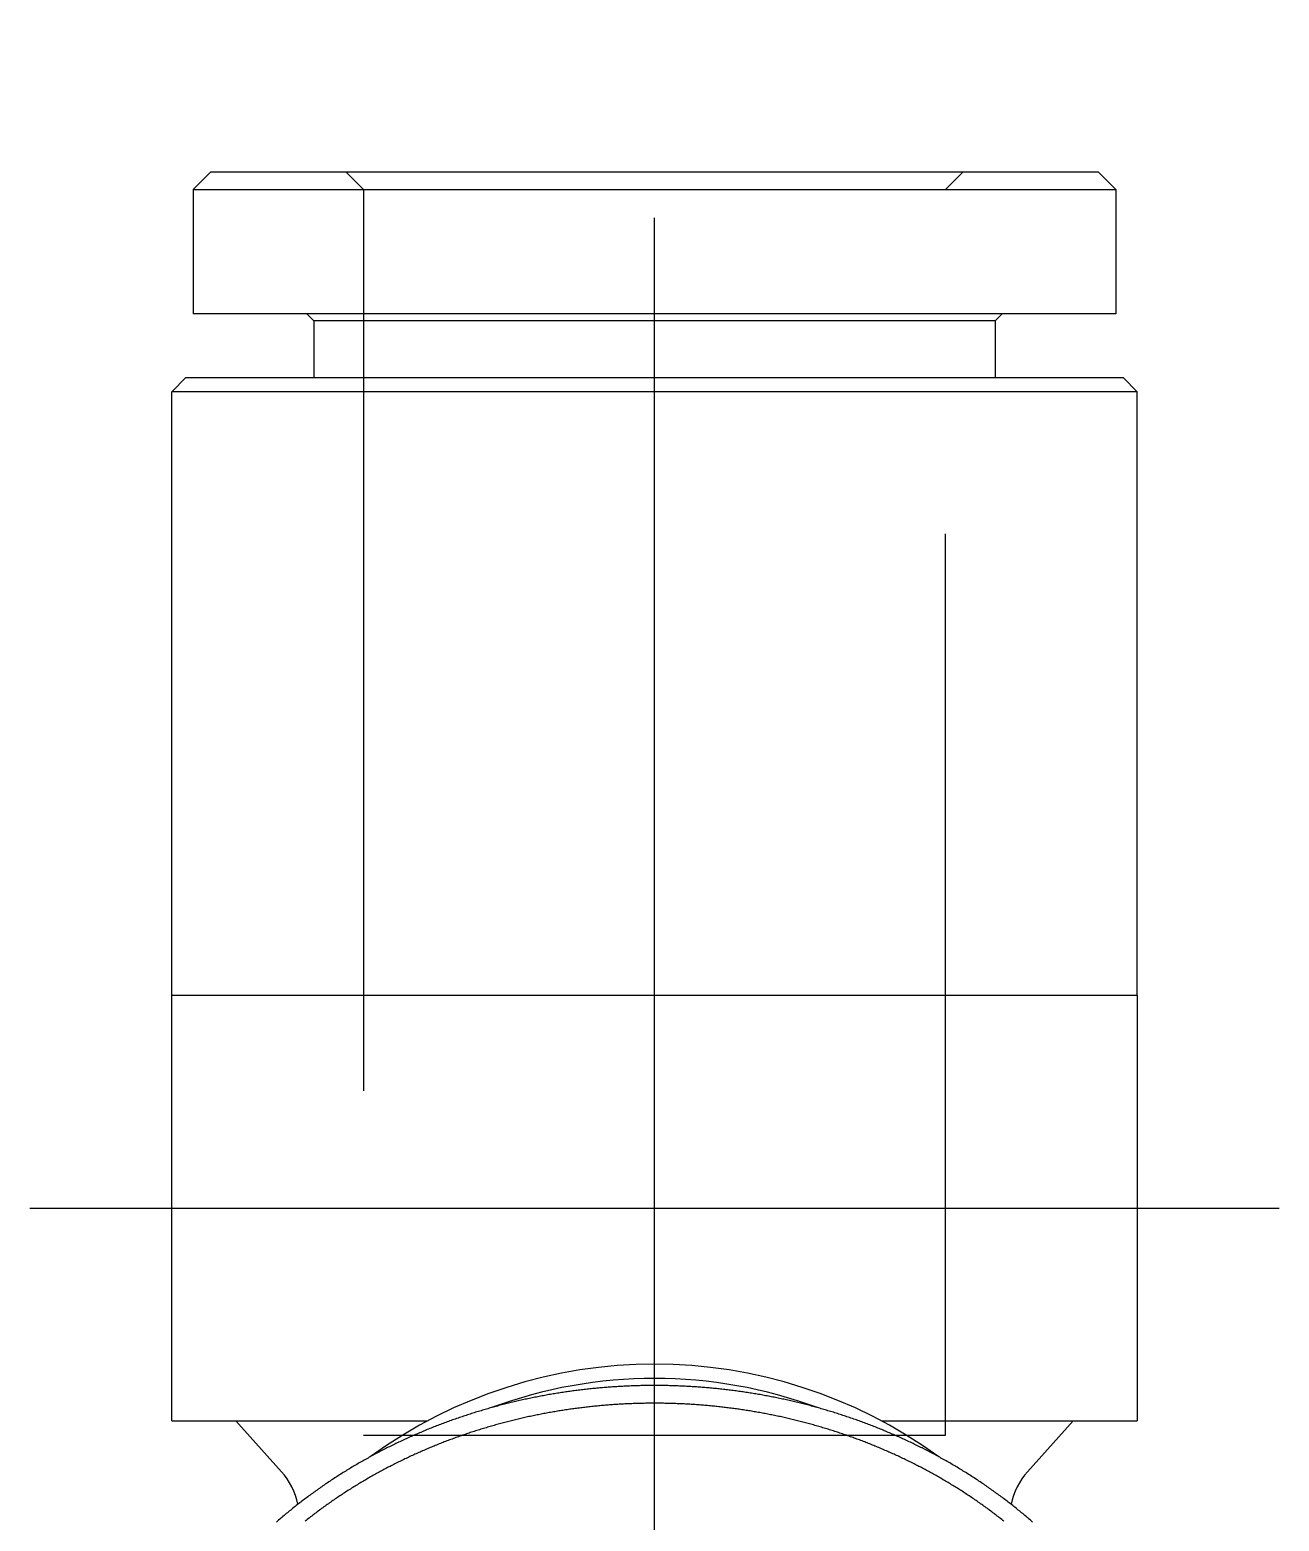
# Model space of a CAD drawing. Extents: x -29.2 to 56.3, y -38.4 to 25.6.
# Drawn here: x 38.05 to 55.65, y 4.59 to 25.6 of the extents above; entities that cross this region are included whole.
import ezdxf

# ---------------------------------------------------------------- set-up
doc = ezdxf.new("R2010")
doc.units = 0
doc.linetypes.add('CENTER', pattern=[50.8, 31.75, -6.35, 6.35, -6.35])
doc.linetypes.add('DASHED', pattern=[19.05, 12.7, -6.35])
doc.layers.get('0').update_dxf_attribs({"linetype": 'CONTINUOUS'})
doc.layers.add('CENTER', color=1, linetype='CENTER')

msp = doc.modelspace()

# ---------------------------------------------------------------- linework, layer by layer
at = {"color": 7, "linetype": 'CONTINUOUS'}
for p, q in [((40.346671, 23.35), (40.596671, 23.6)), ((40.596671, 23.6), (53.096671, 23.6)), ((53.096671, 23.6), (53.346671, 23.35)), ((40.346671, 23.35), (53.346671, 23.35)), ((40.346671, 23.35), (40.346671, 21.6)), ((53.346671, 23.35), (53.346671, 21.6)), ((53.346671, 21.6), (40.346671, 21.6)), ((42.046671, 21.5), (41.946671, 21.6)), ((42.046671, 21.5), (42.046671, 20.7)), ((51.646671, 21.5), (42.046671, 21.5)), ((51.646671, 21.5), (51.746671, 21.6)), ((51.646671, 21.5), (51.646671, 20.7)), ((40.246671, 20.7), (40.046671, 20.5)), ((40.246671, 20.7), (53.446671, 20.7)), ((53.446671, 20.7), (53.646671, 20.5)), ((40.046671, 12), (40.046671, 20.5)), ((53.646671, 20.5), (40.046671, 20.5)), ((53.646671, 12), (53.646671, 20.5)), ((40.046671, 12), (53.646671, 12)), ((40.046671, 6), (40.046671, 12)), ((53.646671, 12), (53.646671, 6)), ((40.046671, 6), (43.646671, 6)), ((41.589965, 5.285229), (40.946671, 6)), ((50.046671, 6), (53.646671, 6)), ((52.103377, 5.285229), (52.746671, 6))]:
    msp.add_line(p, q, dxfattribs=at)
at = {"color": 3, "linetype": 'DASHED'}
for p, q in [((42.496671, 23.6), (42.746671, 23.35)), ((50.946671, 23.35), (51.196671, 23.6)), ((42.746671, 23.35), (42.746671, 5.8)), ((50.946671, 5.8), (50.946671, 23.35)), ((42.746671, 5.8), (50.946671, 5.8))]:
    msp.add_line(p, q, dxfattribs=at)
at = {"color": 7}
for points in [[(52.1727, 4.57637, 0), (52.1575, 4.58966, 0), (52.1422, 4.60291, 0), (52.1269, 4.61612, 0), (52.1115, 4.62928, 0), (52.0961, 4.6424, 0), (52.0807, 4.65547, 0), (52.0652, 4.6685, 0), (52.0497, 4.68149, 0), (52.0341, 4.69443, 0), (52.0185, 4.70733, 0), (52.0029, 4.72019, 0), (51.9873, 4.733, 0), (51.9716, 4.74576, 0), (51.9558, 4.75849, 0), (51.9401, 4.77117, 0), (51.9243, 4.7838, 0), (51.9084, 4.79639, 0), (51.8926, 4.80893, 0), (51.8766, 4.82143, 0), (51.8607, 4.83389, 0), (51.8447, 4.8463, 0), (51.8287, 4.85867, 0), (51.8127, 4.87099, 0), (51.7966, 4.88327, 0), (51.7805, 4.8955, 0), (51.7643, 4.90769, 0), (51.7482, 4.91984, 0), (51.7319, 4.93193, 0), (51.7157, 4.94399, 0), (51.6994, 4.956, 0), (51.6831, 4.96796, 0), (51.6668, 4.97988, 0), (51.6504, 4.99175, 0), (51.634, 5.00358, 0), (51.6175, 5.01536, 0), (51.6011, 5.0271, 0), (51.5845, 5.03879, 0), (51.568, 5.05044, 0), (51.5514, 5.06204, 0), (51.5348, 5.0736, 0), (51.5182, 5.08511, 0), (51.5015, 5.09657, 0), (51.4849, 5.10799, 0), (51.4681, 5.11936, 0), (51.4514, 5.13069, 0), (51.4346, 5.14197, 0), (51.4178, 5.1532, 0), (51.4009, 5.16439, 0), (51.3841, 5.17554, 0), (51.3672, 5.18663, 0), (51.3502, 5.19768, 0), (51.3333, 5.20869, 0), (51.3163, 5.21965, 0), (51.2993, 5.23056, 0), (51.2822, 5.24142, 0), (51.2651, 5.25224, 0), (51.248, 5.26302, 0), (51.2309, 5.27374, 0), (51.2137, 5.28443, 0), (51.1966, 5.29506, 0), (51.1793, 5.30565, 0), (51.1621, 5.31619, 0), (51.1448, 5.32669, 0), (51.1275, 5.33714, 0), (51.1102, 5.34754, 0), (51.0929, 5.3579, 0), (51.0755, 5.36821, 0), (51.0581, 5.37847, 0), (51.0407, 5.38869, 0), (51.0232, 5.39886, 0), (51.0057, 5.40898, 0), (50.9882, 5.41906, 0), (50.9707, 5.42909, 0), (50.9532, 5.43908, 0), (50.9356, 5.44901, 0), (50.918, 5.4589, 0), (50.9003, 5.46875, 0), (50.8827, 5.47855, 0), (50.865, 5.4883, 0), (50.8473, 5.498, 0), (50.8296, 5.50766, 0), (50.8118, 5.51727, 0), (50.7941, 5.52684, 0), (50.7763, 5.53635, 0), (50.7585, 5.54582, 0), (50.7406, 5.55525, 0), (50.7227, 5.56462, 0), (50.7049, 5.57395, 0), (50.687, 5.58324, 0), (50.669, 5.59247, 0), (50.6511, 5.60166, 0), (50.6331, 5.6108, 0), (50.6151, 5.6199, 0), (50.5971, 5.62895, 0), (50.579, 5.63795, 0), (50.561, 5.6469, 0), (50.5429, 5.65581, 0), (50.5248, 5.66467, 0), (50.5066, 5.67348, 0), (50.4885, 5.68225, 0), (50.4703, 5.69097, 0), (50.4521, 5.69964, 0), (50.4339, 5.70826, 0), (50.4157, 5.71684, 0), (50.3975, 5.72537, 0), (50.3792, 5.73385, 0), (50.3609, 5.74228, 0), (50.3426, 5.75067, 0), (50.3243, 5.75901, 0), (50.3059, 5.7673, 0), (50.2876, 5.77555, 0), (50.2692, 5.78375, 0), (50.2508, 5.7919, 0), (50.2324, 5.8, 0), (50.2139, 5.80806, 0), (50.1955, 5.81607, 0), (50.177, 5.82403, 0), (50.1585, 5.83194, 0), (50.14, 5.83981, 0), (50.1215, 5.84763, 0), (50.1029, 5.85541, 0), (50.0844, 5.86314, 0), (50.0658, 5.87082, 0), (50.0472, 5.87845, 0), (50.0286, 5.88604, 0), (50.0099, 5.89358, 0), (49.9913, 5.90107, 0), (49.9726, 5.90852, 0), (49.9539, 5.91592, 0), (49.9352, 5.92327, 0), (49.9165, 5.93058, 0), (49.8978, 5.93784, 0), (49.879, 5.94505, 0), (49.8602, 5.95222, 0), (49.8414, 5.95934, 0), (49.8226, 5.96641, 0), (49.8038, 5.97343, 0), (49.785, 5.98041, 0), (49.7661, 5.98735, 0), (49.7472, 5.99423, 0), (49.7284, 6.00107, 0), (49.7095, 6.00786, 0), (49.6905, 6.01461, 0), (49.6716, 6.02131, 0), (49.6527, 6.02796, 0), (49.6337, 6.03456, 0), (49.6147, 6.04112, 0), (49.5957, 6.04763, 0), (49.5767, 6.0541, 0), (49.5577, 6.06051, 0), (49.5386, 6.06689, 0), (49.5196, 6.07321, 0), (49.5005, 6.07949, 0), (49.4814, 6.08572, 0), (49.4623, 6.09191, 0), (49.4432, 6.09804, 0), (49.4241, 6.10414, 0), (49.4049, 6.11018, 0), (49.3858, 6.11618, 0), (49.3666, 6.12213, 0), (49.3474, 6.12804, 0), (49.3282, 6.13389, 0), (49.309, 6.13971, 0), (49.2898, 6.14547, 0), (49.2706, 6.15119, 0), (49.2513, 6.15686, 0), (49.2321, 6.16249, 0), (49.2128, 6.16807, 0), (49.1935, 6.1736, 0), (49.1742, 6.17908, 0), (49.1549, 6.18452, 0), (49.1355, 6.18992, 0), (49.1162, 6.19526, 0), (49.0968, 6.20056, 0), (49.0775, 6.20582, 0), (49.0581, 6.21102, 0), (49.0387, 6.21618, 0), (49.0193, 6.2213, 0), (48.9999, 6.22636, 0), (48.9805, 6.23138, 0), (48.961, 6.23636, 0), (48.9416, 6.24128, 0), (48.9221, 6.24616, 0), (48.9027, 6.251, 0), (48.8832, 6.25579, 0), (48.8637, 6.26053, 0), (48.8442, 6.26522, 0), (48.8247, 6.26987, 0), (48.8051, 6.27448, 0), (48.7856, 6.27903, 0), (48.7661, 6.28354, 0), (48.7465, 6.288, 0), (48.7269, 6.29242, 0), (48.7074, 6.29679, 0), (48.6878, 6.30111, 0), (48.6682, 6.30539, 0), (48.6486, 6.30962, 0), (48.6289, 6.3138, 0), (48.6093, 6.31794, 0), (48.5897, 6.32203, 0), (48.57, 6.32608, 0), (48.5504, 6.33007, 0), (48.5307, 6.33403, 0), (48.511, 6.33793, 0), (48.4913, 6.34179, 0), (48.4717, 6.3456, 0), (48.452, 6.34937, 0), (48.4322, 6.35309, 0), (48.4125, 6.35676, 0), (48.3928, 6.36038, 0), (48.3731, 6.36396, 0), (48.3533, 6.3675, 0), (48.3336, 6.37098, 0), (48.3138, 6.37442, 0), (48.294, 6.37782, 0), (48.2743, 6.38116, 0), (48.2545, 6.38447, 0), (48.2347, 6.38772, 0), (48.2149, 6.39093, 0), (48.1951, 6.39409, 0), (48.1753, 6.3972, 0), (48.1554, 6.40027, 0), (48.1356, 6.40329, 0), (48.1158, 6.40627, 0), (48.0959, 6.4092, 0), (48.0761, 6.41208, 0), (48.0562, 6.41492, 0), (48.0364, 6.4177, 0), (48.0165, 6.42045, 0), (47.9966, 6.42314, 0), (47.9767, 6.42579, 0), (47.9568, 6.4284, 0), (47.937, 6.43095, 0), (47.9171, 6.43346, 0), (47.8971, 6.43593, 0), (47.8772, 6.43835, 0), (47.8573, 6.44072, 0), (47.8374, 6.44304, 0), (47.8175, 6.44532, 0), (47.7975, 6.44755, 0), (47.7776, 6.44974, 0), (47.7577, 6.45187, 0), (47.7377, 6.45397, 0), (47.7178, 6.45601, 0), (47.6978, 6.45801, 0), (47.6778, 6.45996, 0), (47.6579, 6.46187, 0), (47.6379, 6.46373, 0), (47.6179, 6.46554, 0), (47.5979, 6.46731, 0), (47.5779, 6.46903, 0), (47.558, 6.4707, 0), (47.538, 6.47233, 0), (47.518, 6.47391, 0), (47.498, 6.47544, 0), (47.478, 6.47693, 0), (47.458, 6.47837, 0), (47.438, 6.47977, 0), (47.4179, 6.48112, 0), (47.3979, 6.48242, 0), (47.3779, 6.48367, 0), (47.3579, 6.48488, 0), (47.3379, 6.48605, 0), (47.3178, 6.48716, 0), (47.2978, 6.48823, 0), (47.2778, 6.48925, 0), (47.2577, 6.49023, 0), (47.2377, 6.49116, 0), (47.2177, 6.49204, 0), (47.1976, 6.49288, 0), (47.1776, 6.49367, 0), (47.1575, 6.49441, 0), (47.1375, 6.49511, 0), (47.1174, 6.49576, 0), (47.0974, 6.49637, 0), (47.0773, 6.49693, 0), (47.0573, 6.49744, 0), (47.0372, 6.4979, 0), (47.0172, 6.49832, 0), (46.9971, 6.49869, 0), (46.9771, 6.49902, 0), (46.957, 6.4993, 0), (46.9369, 6.49953, 0), (46.9169, 6.49971, 0), (46.8968, 6.49985, 0), (46.8768, 6.49995, 0), (46.8567, 6.49999, 0), (46.8366, 6.49999, 0), (46.8166, 6.49995, 0), (46.7965, 6.49985, 0), (46.7765, 6.49971, 0), (46.7564, 6.49953, 0), (46.7363, 6.4993, 0), (46.7163, 6.49902, 0), (46.6962, 6.49869, 0), (46.6762, 6.49832, 0), (46.6561, 6.4979, 0), (46.6361, 6.49744, 0), (46.616, 6.49692, 0), (46.596, 6.49637, 0), (46.5759, 6.49576, 0), (46.5559, 6.49511, 0), (46.5358, 6.49441, 0), (46.5158, 6.49367, 0), (46.4957, 6.49288, 0), (46.4757, 6.49204, 0), (46.4557, 6.49116, 0), (46.4356, 6.49023, 0), (46.4156, 6.48925, 0), (46.3955, 6.48823, 0), (46.3755, 6.48716, 0), (46.3555, 6.48604, 0), (46.3355, 6.48488, 0), (46.3154, 6.48367, 0), (46.2954, 6.48242, 0), (46.2754, 6.48112, 0), (46.2554, 6.47977, 0), (46.2354, 6.47837, 0), (46.2154, 6.47693, 0), (46.1954, 6.47544, 0), (46.1754, 6.47391, 0), (46.1554, 6.47233, 0), (46.1354, 6.4707, 0), (46.1154, 6.46903, 0), (46.0954, 6.46731, 0), (46.0754, 6.46554, 0), (46.0555, 6.46373, 0), (46.0355, 6.46187, 0), (46.0155, 6.45996, 0), (45.9955, 6.45801, 0), (45.9756, 6.45601, 0), (45.9556, 6.45396, 0), (45.9357, 6.45187, 0), (45.9157, 6.44973, 0), (45.8958, 6.44755, 0), (45.8759, 6.44532, 0), (45.8559, 6.44304, 0), (45.836, 6.44071, 0), (45.8161, 6.43834, 0), (45.7962, 6.43593, 0), (45.7763, 6.43346, 0), (45.7564, 6.43095, 0), (45.7365, 6.42839, 0), (45.7166, 6.42579, 0), (45.6967, 6.42314, 0), (45.6768, 6.42044, 0), (45.657, 6.4177, 0), (45.6371, 6.41491, 0), (45.6173, 6.41208, 0), (45.5974, 6.40919, 0), (45.5776, 6.40627, 0), (45.5577, 6.40329, 0), (45.5379, 6.40027, 0), (45.5181, 6.3972, 0), (45.4983, 6.39409, 0), (45.4785, 6.39093, 0), (45.4587, 6.38772, 0), (45.4389, 6.38446, 0), (45.4191, 6.38116, 0), (45.3993, 6.37782, 0), (45.3795, 6.37442, 0), (45.3598, 6.37098, 0), (45.34, 6.3675, 0), (45.3203, 6.36397, 0), (45.3005, 6.36039, 0), (45.2808, 6.35676, 0), (45.2611, 6.35309, 0), (45.2414, 6.34937, 0), (45.2217, 6.3456, 0), (45.202, 6.34179, 0), (45.1823, 6.33793, 0), (45.1626, 6.33403, 0), (45.143, 6.33008, 0), (45.1233, 6.32608, 0), (45.1037, 6.32204, 0), (45.084, 6.31795, 0), (45.0644, 6.31381, 0), (45.0448, 6.30963, 0), (45.0252, 6.3054, 0), (45.0056, 6.30112, 0), (44.986, 6.2968, 0), (44.9664, 6.29243, 0), (44.9468, 6.28801, 0), (44.9273, 6.28355, 0), (44.9077, 6.27904, 0), (44.8882, 6.27448, 0), (44.8687, 6.26988, 0), (44.8492, 6.26523, 0), (44.8297, 6.26054, 0), (44.8102, 6.25579, 0), (44.7907, 6.25101, 0), (44.7712, 6.24617, 0), (44.7518, 6.24129, 0), (44.7323, 6.23636, 0), (44.7129, 6.23139, 0), (44.6934, 6.22637, 0), (44.674, 6.2213, 0), (44.6546, 6.21618, 0), (44.6352, 6.21102, 0), (44.6159, 6.20582, 0), (44.5965, 6.20056, 0), (44.5771, 6.19526, 0), (44.5578, 6.18992, 0), (44.5385, 6.18452, 0), (44.5192, 6.17908, 0), (44.4999, 6.1736, 0), (44.4806, 6.16806, 0), (44.4613, 6.16248, 0), (44.442, 6.15686, 0), (44.4228, 6.15118, 0), (44.4035, 6.14546, 0), (44.3843, 6.1397, 0), (44.3651, 6.13389, 0), (44.3459, 6.12803, 0), (44.3267, 6.12212, 0), (44.3076, 6.11617, 0), (44.2884, 6.11017, 0), (44.2693, 6.10412, 0), (44.2501, 6.09803, 0), (44.231, 6.09189, 0), (44.2119, 6.08571, 0), (44.1928, 6.07948, 0), (44.1738, 6.0732, 0), (44.1547, 6.06687, 0), (44.1357, 6.0605, 0), (44.1166, 6.05408, 0), (44.0976, 6.04762, 0), (44.0786, 6.04111, 0), (44.0597, 6.03455, 0), (44.0407, 6.02794, 0), (44.0217, 6.02129, 0), (44.0028, 6.01459, 0), (43.9839, 6.00785, 0), (43.965, 6.00106, 0), (43.9461, 5.99422, 0), (43.9272, 5.98733, 0), (43.9084, 5.9804, 0), (43.8895, 5.97342, 0), (43.8707, 5.96639, 0), (43.8519, 5.95932, 0), (43.8331, 5.9522, 0), (43.8143, 5.94503, 0), (43.7955, 5.93782, 0), (43.7768, 5.93056, 0), (43.7581, 5.92325, 0), (43.7394, 5.9159, 0), (43.7207, 5.9085, 0), (43.702, 5.90105, 0), (43.6833, 5.89356, 0), (43.6647, 5.88602, 0), (43.6461, 5.87843, 0), (43.6275, 5.87079, 0), (43.6089, 5.86311, 0), (43.5903, 5.85538, 0), (43.5718, 5.84761, 0), (43.5532, 5.83979, 0), (43.5347, 5.83192, 0), (43.5162, 5.824, 0), (43.4978, 5.81604, 0), (43.4793, 5.80803, 0), (43.4609, 5.79997, 0), (43.4424, 5.79187, 0), (43.424, 5.78372, 0), (43.4057, 5.77552, 0), (43.3873, 5.76727, 0), (43.369, 5.75898, 0), (43.3506, 5.75064, 0), (43.3323, 5.74226, 0), (43.3141, 5.73382, 0), (43.2958, 5.72535, 0), (43.2776, 5.71682, 0), (43.2593, 5.70825, 0), (43.2411, 5.69962, 0), (43.2229, 5.69096, 0), (43.2048, 5.68224, 0), (43.1866, 5.67348, 0), (43.1685, 5.66467, 0), (43.1504, 5.65582, 0), (43.1323, 5.64691, 0), (43.1143, 5.63796, 0), (43.0963, 5.62897, 0), (43.0782, 5.61992, 0), (43.0603, 5.61083, 0), (43.0423, 5.60169, 0), (43.0243, 5.59251, 0), (43.0064, 5.58328, 0), (42.9885, 5.574, 0), (42.9706, 5.56467, 0), (42.9528, 5.5553, 0), (42.9349, 5.54588, 0), (42.9171, 5.53641, 0), (42.8993, 5.5269, 0), (42.8816, 5.51733, 0), (42.8638, 5.50772, 0), (42.8461, 5.49807, 0), (42.8284, 5.48837, 0), (42.8107, 5.47861, 0), (42.7931, 5.46882, 0), (42.7754, 5.45897, 0), (42.7578, 5.44908, 0), (42.7403, 5.43914, 0), (42.7227, 5.42916, 0), (42.7052, 5.41912, 0), (42.6877, 5.40904, 0), (42.6702, 5.39892, 0), (42.6527, 5.38874, 0), (42.6353, 5.37852, 0), (42.6179, 5.36826, 0), (42.6005, 5.35794, 0), (42.5832, 5.34758, 0), (42.5658, 5.33718, 0), (42.5485, 5.32672, 0), (42.5313, 5.31622, 0), (42.514, 5.30568, 0), (42.4968, 5.29508, 0), (42.4796, 5.28445, 0), (42.4625, 5.27376, 0), (42.4453, 5.26303, 0), (42.4282, 5.25225, 0), (42.4112, 5.24143, 0), (42.3941, 5.23056, 0), (42.3771, 5.21964, 0), (42.3601, 5.20868, 0), (42.3431, 5.19768, 0), (42.3262, 5.18662, 0), (42.3093, 5.17552, 0), (42.2924, 5.16438, 0), (42.2756, 5.15319, 0), (42.2588, 5.14195, 0), (42.242, 5.13067, 0), (42.2252, 5.11934, 0), (42.2085, 5.10797, 0), (42.1918, 5.09655, 0), (42.1752, 5.08508, 0), (42.1585, 5.07357, 0), (42.1419, 5.06202, 0), (42.1253, 5.05041, 0), (42.1088, 5.03877, 0), (42.0923, 5.02708, 0), (42.0758, 5.01534, 0), (42.0594, 5.00356, 0), (42.043, 4.99173, 0), (42.0266, 4.97986, 0), (42.0102, 4.96794, 0), (41.9939, 4.95598, 0), (41.9777, 4.94397, 0), (41.9614, 4.93192, 0), (41.9452, 4.91982, 0), (41.929, 4.90768, 0), (41.9129, 4.89549, 0), (41.8968, 4.88326, 0), (41.8807, 4.87098, 0), (41.8646, 4.85866, 0), (41.8486, 4.84629, 0), (41.8326, 4.83388, 0), (41.8167, 4.82143, 0), (41.8008, 4.80893, 0), (41.7849, 4.79638, 0), (41.7691, 4.7838, 0), (41.7533, 4.77116, 0), (41.7375, 4.75849, 0), (41.7218, 4.74576, 0), (41.7061, 4.733, 0), (41.6904, 4.72019, 0), (41.6748, 4.70733, 0), (41.6592, 4.69444, 0), (41.6437, 4.68149, 0), (41.6281, 4.66851, 0), (41.6127, 4.65548, 0), (41.5972, 4.6424, 0), (41.5818, 4.62929, 0), (41.5665, 4.61612, 0), (41.5511, 4.60292, 0), (41.5359, 4.58967, 0), (41.5206, 4.57638, 0)], [(51.7684, 4.58832, 0), (51.7531, 4.60047, 0), (51.7378, 4.61258, 0), (51.7224, 4.62465, 0), (51.7071, 4.63668, 0), (51.6916, 4.64866, 0), (51.6762, 4.66061, 0), (51.6607, 4.6725, 0), (51.6452, 4.68436, 0), (51.6296, 4.69617, 0), (51.614, 4.70795, 0), (51.5984, 4.71967, 0), (51.5827, 4.73136, 0), (51.567, 4.743, 0), (51.5513, 4.7546, 0), (51.5355, 4.76616, 0), (51.5198, 4.77767, 0), (51.5039, 4.78914, 0), (51.4881, 4.80057, 0), (51.4722, 4.81195, 0), (51.4563, 4.82329, 0), (51.4403, 4.83459, 0), (51.4243, 4.84584, 0), (51.4083, 4.85705, 0), (51.3923, 4.86822, 0), (51.3762, 4.87934, 0), (51.3601, 4.89042, 0), (51.344, 4.90145, 0), (51.3278, 4.91244, 0), (51.3116, 4.92339, 0), (51.2954, 4.93429, 0), (51.2792, 4.94515, 0), (51.2629, 4.95597, 0), (51.2466, 4.96674, 0), (51.2302, 4.97747, 0), (51.2139, 4.98815, 0), (51.1975, 4.99879, 0), (51.181, 5.00938, 0), (51.1646, 5.01993, 0), (51.1481, 5.03044, 0), (51.1316, 5.0409, 0), (51.1151, 5.05132, 0), (51.0985, 5.06169, 0), (51.0819, 5.07202, 0), (51.0653, 5.0823, 0), (51.0486, 5.09254, 0), (51.032, 5.10274, 0), (51.0153, 5.11289, 0), (50.9985, 5.123, 0), (50.9818, 5.13306, 0), (50.965, 5.14307, 0), (50.9482, 5.15305, 0), (50.9314, 5.16298, 0), (50.9145, 5.17286, 0), (50.8976, 5.1827, 0), (50.8807, 5.19249, 0), (50.8638, 5.20224, 0), (50.8468, 5.21195, 0), (50.8298, 5.22161, 0), (50.8128, 5.23122, 0), (50.7958, 5.24079, 0), (50.7787, 5.25032, 0), (50.7617, 5.2598, 0), (50.7445, 5.26924, 0), (50.7274, 5.27863, 0), (50.7103, 5.28798, 0), (50.6931, 5.29728, 0), (50.6759, 5.30653, 0), (50.6587, 5.31575, 0), (50.6414, 5.32491, 0), (50.6241, 5.33403, 0), (50.6069, 5.34311, 0), (50.5895, 5.35214, 0), (50.5722, 5.36113, 0), (50.5548, 5.37007, 0), (50.5375, 5.37896, 0), (50.5201, 5.38781, 0), (50.5026, 5.39662, 0), (50.4852, 5.40538, 0), (50.4677, 5.4141, 0), (50.4502, 5.42277, 0), (50.4327, 5.43139, 0), (50.4152, 5.43997, 0), (50.3976, 5.4485, 0), (50.3801, 5.45699, 0), (50.3625, 5.46543, 0), (50.3449, 5.47383, 0), (50.3272, 5.48218, 0), (50.3096, 5.49049, 0), (50.2919, 5.49875, 0), (50.2742, 5.50696, 0), (50.2565, 5.51513, 0), (50.2388, 5.52326, 0), (50.221, 5.53134, 0), (50.2032, 5.53937, 0), (50.1855, 5.54736, 0), (50.1677, 5.5553, 0), (50.1498, 5.56319, 0), (50.132, 5.57104, 0), (50.1141, 5.57885, 0), (50.0962, 5.58661, 0), (50.0783, 5.59432, 0), (50.0604, 5.60199, 0), (50.0425, 5.60961, 0), (50.0245, 5.61719, 0), (50.0066, 5.62472, 0), (49.9886, 5.63221, 0), (49.9706, 5.63965, 0), (49.9526, 5.64705, 0), (49.9345, 5.6544, 0), (49.9165, 5.66171, 0), (49.8984, 5.66897, 0), (49.8803, 5.67619, 0), (49.8622, 5.68336, 0), (49.844, 5.69049, 0), (49.8259, 5.69757, 0), (49.8077, 5.70461, 0), (49.7896, 5.7116, 0), (49.7714, 5.71854, 0), (49.7531, 5.72544, 0), (49.7349, 5.7323, 0), (49.7167, 5.73911, 0), (49.6984, 5.74587, 0), (49.6801, 5.75259, 0), (49.6618, 5.75927, 0), (49.6435, 5.7659, 0), (49.6252, 5.77248, 0), (49.6069, 5.77902, 0), (49.5885, 5.78551, 0), (49.5701, 5.79196, 0), (49.5518, 5.79837, 0), (49.5333, 5.80473, 0), (49.5149, 5.81104, 0), (49.4965, 5.81731, 0), (49.4781, 5.82353, 0), (49.4596, 5.82971, 0), (49.4411, 5.83584, 0), (49.4226, 5.84193, 0), (49.4041, 5.84797, 0), (49.3856, 5.85397, 0), (49.3671, 5.85992, 0), (49.3485, 5.86583, 0), (49.3299, 5.87169, 0), (49.3114, 5.87751, 0), (49.2928, 5.88328, 0), (49.2742, 5.88901, 0), (49.2556, 5.89469, 0), (49.2369, 5.90033, 0), (49.2183, 5.90592, 0), (49.1996, 5.91147, 0), (49.1809, 5.91697, 0), (49.1623, 5.92243, 0), (49.1436, 5.92784, 0), (49.1248, 5.9332, 0), (49.1061, 5.93853, 0), (49.0874, 5.9438, 0), (49.0686, 5.94903, 0), (49.0499, 5.95422, 0), (49.0311, 5.95936, 0), (49.0123, 5.96446, 0), (48.9935, 5.96951, 0), (48.9747, 5.97451, 0), (48.9559, 5.97948, 0), (48.937, 5.98439, 0), (48.9182, 5.98926, 0), (48.8993, 5.99409, 0), (48.8805, 5.99887, 0), (48.8616, 6.0036, 0), (48.8427, 6.0083, 0), (48.8238, 6.01294, 0), (48.8049, 6.01754, 0), (48.786, 6.0221, 0), (48.767, 6.02661, 0), (48.7481, 6.03107, 0), (48.7291, 6.0355, 0), (48.7101, 6.03987, 0), (48.6912, 6.0442, 0), (48.6722, 6.04849, 0), (48.6532, 6.05273, 0), (48.6342, 6.05692, 0), (48.6152, 6.06107, 0), (48.5961, 6.06518, 0), (48.5771, 6.06924, 0), (48.558, 6.07326, 0), (48.539, 6.07723, 0), (48.5199, 6.08115, 0), (48.5008, 6.08503, 0), (48.4817, 6.08887, 0), (48.4627, 6.09266, 0), (48.4435, 6.0964, 0), (48.4244, 6.1001, 0), (48.4053, 6.10375, 0), (48.3862, 6.10736, 0), (48.367, 6.11093, 0), (48.3479, 6.11445, 0), (48.3287, 6.11792, 0), (48.3096, 6.12135, 0), (48.2904, 6.12474, 0), (48.2712, 6.12808, 0), (48.252, 6.13137, 0), (48.2328, 6.13462, 0), (48.2136, 6.13782, 0), (48.1944, 6.14098, 0), (48.1752, 6.1441, 0), (48.156, 6.14716, 0), (48.1367, 6.15019, 0), (48.1175, 6.15317, 0), (48.0982, 6.1561, 0), (48.079, 6.15899, 0), (48.0597, 6.16183, 0), (48.0404, 6.16463, 0), (48.0212, 6.16738, 0), (48.0019, 6.17009, 0), (47.9826, 6.17275, 0), (47.9633, 6.17537, 0), (47.944, 6.17794, 0), (47.9247, 6.18047, 0), (47.9054, 6.18295, 0), (47.8861, 6.18539, 0), (47.8667, 6.18778, 0), (47.8474, 6.19013, 0), (47.8281, 6.19243, 0), (47.8087, 6.19469, 0), (47.7894, 6.1969, 0), (47.77, 6.19907, 0), (47.7507, 6.20119, 0), (47.7313, 6.20327, 0), (47.7119, 6.2053, 0), (47.6925, 6.20728, 0), (47.6732, 6.20923, 0), (47.6538, 6.21112, 0), (47.6344, 6.21297, 0), (47.615, 6.21478, 0), (47.5956, 6.21654, 0), (47.5762, 6.21825, 0), (47.5568, 6.21992, 0), (47.5374, 6.22155, 0), (47.518, 6.22313, 0), (47.4986, 6.22466, 0), (47.4791, 6.22615, 0), (47.4597, 6.2276, 0), (47.4403, 6.229, 0), (47.4209, 6.23035, 0), (47.4014, 6.23166, 0), (47.382, 6.23293, 0), (47.3625, 6.23415, 0), (47.3431, 6.23532, 0), (47.3237, 6.23645, 0), (47.3042, 6.23753, 0), (47.2848, 6.23857, 0), (47.2653, 6.23956, 0), (47.2459, 6.24051, 0), (47.2264, 6.24142, 0), (47.2069, 6.24227, 0), (47.1875, 6.24309, 0), (47.168, 6.24385, 0), (47.1485, 6.24458, 0), (47.1291, 6.24525, 0), (47.1096, 6.24589, 0), (47.0901, 6.24647, 0), (47.0707, 6.24701, 0), (47.0512, 6.24751, 0), (47.0317, 6.24796, 0), (47.0122, 6.24837, 0), (46.9928, 6.24873, 0), (46.9733, 6.24904, 0), (46.9538, 6.24932, 0), (46.9343, 6.24954, 0), (46.9149, 6.24972, 0), (46.8954, 6.24986, 0), (46.8759, 6.24995, 0), (46.8564, 6.24999, 0), (46.8369, 6.24999, 0), (46.8175, 6.24995, 0), (46.798, 6.24986, 0), (46.7785, 6.24972, 0), (46.759, 6.24954, 0), (46.7395, 6.24931, 0), (46.7201, 6.24904, 0), (46.7006, 6.24873, 0), (46.6811, 6.24837, 0), (46.6616, 6.24796, 0), (46.6422, 6.24751, 0), (46.6227, 6.24701, 0), (46.6032, 6.24647, 0), (46.5837, 6.24588, 0), (46.5643, 6.24525, 0), (46.5448, 6.24457, 0), (46.5253, 6.24385, 0), (46.5059, 6.24308, 0), (46.4864, 6.24227, 0), (46.467, 6.24141, 0), (46.4475, 6.24051, 0), (46.428, 6.23956, 0), (46.4086, 6.23857, 0), (46.3891, 6.23753, 0), (46.3697, 6.23645, 0), (46.3502, 6.23532, 0), (46.3308, 6.23414, 0), (46.3114, 6.23292, 0), (46.2919, 6.23166, 0), (46.2725, 6.23035, 0), (46.2531, 6.229, 0), (46.2336, 6.2276, 0), (46.2142, 6.22615, 0), (46.1948, 6.22466, 0), (46.1754, 6.22313, 0), (46.156, 6.22155, 0), (46.1365, 6.21992, 0), (46.1171, 6.21825, 0), (46.0977, 6.21654, 0), (46.0783, 6.21478, 0), (46.0589, 6.21297, 0), (46.0396, 6.21112, 0), (46.0202, 6.20922, 0), (46.0008, 6.20728, 0), (45.9814, 6.2053, 0), (45.9621, 6.20327, 0), (45.9427, 6.20119, 0), (45.9233, 6.19907, 0), (45.904, 6.1969, 0), (45.8846, 6.19469, 0), (45.8653, 6.19243, 0), (45.8459, 6.19013, 0), (45.8266, 6.18778, 0), (45.8073, 6.18539, 0), (45.788, 6.18295, 0), (45.7687, 6.18047, 0), (45.7493, 6.17794, 0), (45.73, 6.17537, 0), (45.7107, 6.17275, 0), (45.6915, 6.17009, 0), (45.6722, 6.16738, 0), (45.6529, 6.16463, 0), (45.6336, 6.16183, 0), (45.6144, 6.15899, 0), (45.5951, 6.1561, 0), (45.5759, 6.15317, 0), (45.5566, 6.15019, 0), (45.5374, 6.14717, 0), (45.5182, 6.1441, 0), (45.4989, 6.14098, 0), (45.4797, 6.13782, 0), (45.4605, 6.13462, 0), (45.4413, 6.13137, 0), (45.4221, 6.12808, 0), (45.4029, 6.12474, 0), (45.3838, 6.12135, 0), (45.3646, 6.11793, 0), (45.3455, 6.11445, 0), (45.3263, 6.11093, 0), (45.3072, 6.10737, 0), (45.288, 6.10376, 0), (45.2689, 6.1001, 0), (45.2498, 6.0964, 0), (45.2307, 6.09266, 0), (45.2116, 6.08887, 0), (45.1925, 6.08503, 0), (45.1734, 6.08115, 0), (45.1544, 6.07723, 0), (45.1353, 6.07326, 0), (45.1163, 6.06924, 0), (45.0972, 6.06518, 0), (45.0782, 6.06108, 0), (45.0592, 6.05693, 0), (45.0402, 6.05273, 0), (45.0212, 6.04849, 0), (45.0022, 6.04421, 0), (44.9832, 6.03988, 0), (44.9642, 6.0355, 0), (44.9453, 6.03108, 0), (44.9263, 6.02661, 0), (44.9074, 6.0221, 0), (44.8885, 6.01755, 0), (44.8695, 6.01295, 0), (44.8506, 6.0083, 0), (44.8317, 6.00361, 0), (44.8129, 5.99887, 0), (44.794, 5.99409, 0), (44.7751, 5.98927, 0), (44.7563, 5.98439, 0), (44.7375, 5.97948, 0), (44.7186, 5.97452, 0), (44.6998, 5.96951, 0), (44.681, 5.96446, 0), (44.6622, 5.95936, 0), (44.6435, 5.95422, 0), (44.6247, 5.94903, 0), (44.606, 5.9438, 0), (44.5872, 5.93852, 0), (44.5685, 5.9332, 0), (44.5498, 5.92783, 0), (44.5311, 5.92242, 0), (44.5124, 5.91696, 0), (44.4937, 5.91146, 0), (44.4751, 5.90592, 0), (44.4564, 5.90032, 0), (44.4378, 5.89469, 0), (44.4192, 5.889, 0), (44.4006, 5.88328, 0), (44.382, 5.8775, 0), (44.3634, 5.87169, 0), (44.3448, 5.86582, 0), (44.3263, 5.85991, 0), (44.3078, 5.85396, 0), (44.2892, 5.84796, 0), (44.2707, 5.84192, 0), (44.2522, 5.83583, 0), (44.2338, 5.8297, 0), (44.2153, 5.82352, 0), (44.1968, 5.8173, 0), (44.1784, 5.81103, 0), (44.16, 5.80472, 0), (44.1416, 5.79836, 0), (44.1232, 5.79195, 0), (44.1048, 5.7855, 0), (44.0865, 5.77901, 0), (44.0681, 5.77247, 0), (44.0498, 5.76588, 0), (44.0315, 5.75925, 0), (44.0132, 5.75258, 0), (43.9949, 5.74586, 0), (43.9766, 5.73909, 0), (43.9584, 5.73228, 0), (43.9402, 5.72543, 0), (43.9219, 5.71853, 0), (43.9037, 5.71158, 0), (43.8856, 5.70459, 0), (43.8674, 5.69755, 0), (43.8493, 5.69047, 0), (43.8311, 5.68334, 0), (43.813, 5.67617, 0), (43.7949, 5.66895, 0), (43.7768, 5.66169, 0), (43.7588, 5.65438, 0), (43.7407, 5.64703, 0), (43.7227, 5.63963, 0), (43.7047, 5.63219, 0), (43.6867, 5.6247, 0), (43.6687, 5.61716, 0), (43.6508, 5.60959, 0), (43.6328, 5.60196, 0), (43.6149, 5.59429, 0), (43.597, 5.58658, 0), (43.5791, 5.57882, 0), (43.5613, 5.57101, 0), (43.5434, 5.56316, 0), (43.5256, 5.55526, 0), (43.5078, 5.54732, 0), (43.49, 5.53934, 0), (43.4722, 5.5313, 0), (43.4545, 5.52323, 0), (43.4368, 5.51511, 0), (43.4191, 5.50694, 0), (43.4014, 5.49873, 0), (43.3837, 5.49047, 0), (43.366, 5.48216, 0), (43.3484, 5.47382, 0), (43.3308, 5.46542, 0), (43.3132, 5.45698, 0), (43.2957, 5.4485, 0), (43.2781, 5.43997, 0), (43.2606, 5.43139, 0), (43.2431, 5.42277, 0), (43.2256, 5.41411, 0), (43.2081, 5.4054, 0), (43.1907, 5.39664, 0), (43.1733, 5.38784, 0), (43.1559, 5.379, 0), (43.1385, 5.3701, 0), (43.1212, 5.36117, 0), (43.1038, 5.35218, 0), (43.0865, 5.34316, 0), (43.0692, 5.33408, 0), (43.052, 5.32496, 0), (43.0347, 5.3158, 0), (43.0175, 5.30659, 0), (43.0003, 5.29734, 0), (42.9831, 5.28804, 0), (42.966, 5.27869, 0), (42.9489, 5.2693, 0), (42.9318, 5.25987, 0), (42.9147, 5.25039, 0), (42.8976, 5.24086, 0), (42.8806, 5.23129, 0), (42.8636, 5.22167, 0), (42.8466, 5.21201, 0), (42.8296, 5.2023, 0), (42.8127, 5.19255, 0), (42.7958, 5.18276, 0), (42.7789, 5.17291, 0), (42.762, 5.16303, 0), (42.7452, 5.1531, 0), (42.7284, 5.14312, 0), (42.7116, 5.1331, 0), (42.6949, 5.12303, 0), (42.6781, 5.11292, 0), (42.6614, 5.10277, 0), (42.6447, 5.09257, 0), (42.6281, 5.08233, 0), (42.6115, 5.07204, 0), (42.5949, 5.06171, 0), (42.5783, 5.05133, 0), (42.5618, 5.04091, 0), (42.5453, 5.03044, 0), (42.5288, 5.01993, 0), (42.5123, 5.00938, 0), (42.4959, 4.99878, 0), (42.4795, 4.98814, 0), (42.4631, 4.97746, 0), (42.4468, 4.96673, 0), (42.4305, 4.95595, 0), (42.4142, 4.94514, 0), (42.398, 4.93427, 0), (42.3817, 4.92337, 0), (42.3655, 4.91242, 0), (42.3494, 4.90143, 0), (42.3332, 4.89039, 0), (42.3171, 4.87931, 0), (42.3011, 4.86819, 0), (42.285, 4.85702, 0), (42.269, 4.84582, 0), (42.253, 4.83456, 0), (42.2371, 4.82327, 0), (42.2212, 4.81193, 0), (42.2053, 4.80054, 0), (42.1894, 4.78912, 0), (42.1736, 4.77765, 0), (42.1578, 4.76614, 0), (42.1421, 4.75458, 0), (42.1263, 4.74298, 0), (42.1106, 4.73134, 0), (42.095, 4.71966, 0), (42.0794, 4.70793, 0), (42.0638, 4.69616, 0), (42.0482, 4.68435, 0), (42.0327, 4.67249, 0), (42.0172, 4.6606, 0), (42.0017, 4.64866, 0), (41.9863, 4.63667, 0), (41.9709, 4.62465, 0), (41.9555, 4.61258, 0), (41.9402, 4.60047, 0), (41.9249, 4.58832, 0)]]:
    msp.add_polyline3d(points, dxfattribs=at)
at = {"color": 7, "linetype": 'CONTINUOUS'}
for centre, radius, start, end in [((46.846671, 0), 6.8, 53.9274305, 126.0725695), ((46.846671, 0), 6.6, 69.6589601, 110.3410399), ((40.846671, 4.616264), 1, 12.1823074, 41.9872125), ((52.846671, 4.616264), 1, 138.0127875, 167.8176926)]:
    msp.add_arc(centre, radius, start, end, dxfattribs=at)
at = {"layer": 'CENTER', "color": 1, "linetype": 'CENTER'}
for p, q in [((46.846671, -8.8), (46.846671, 25.6)), ((38.046671, 9), (55.646671, 9))]:
    msp.add_line(p, q, dxfattribs=at)

doc.saveas('drawing.dxf')
